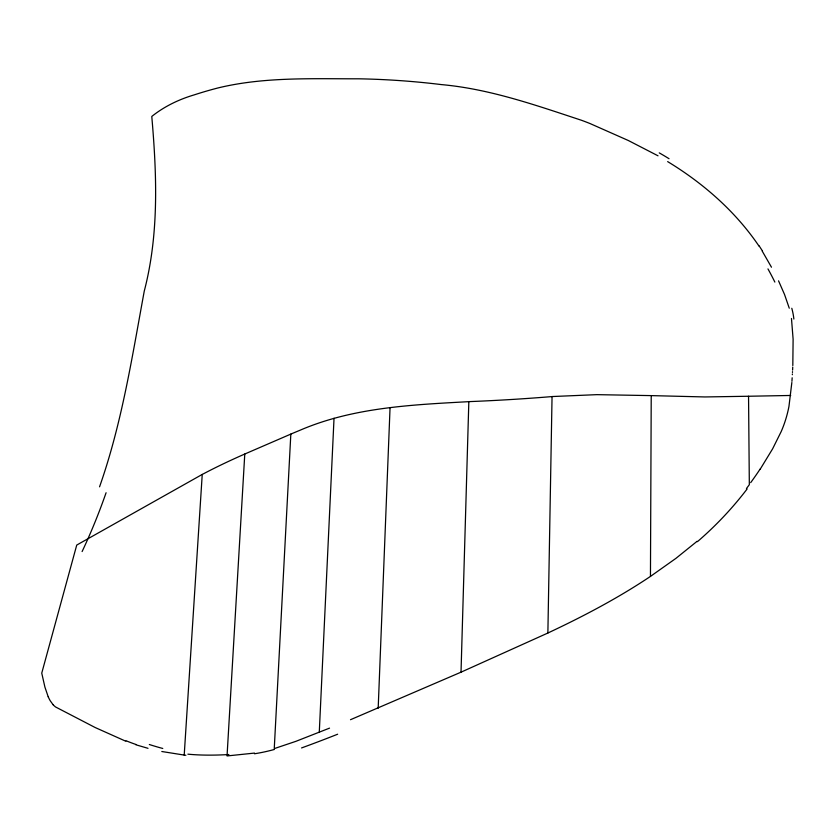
<?xml version="1.0" encoding="UTF-8"?>
<svg xmlns="http://www.w3.org/2000/svg" width="835" height="835" viewBox="0 0 835 835"><rect width="100%" height="100%" fill="white"/><g stroke="black" fill="none" stroke-linecap="round" stroke-linejoin="round"><path stroke-width="1.25" d="M547.875 633.024C583.247 616.418 617.952 598.173 650.455 576.411L651.227 395.613L596.879 394.652L552.05 396.552L547.875 633.024L461.024 672.175L350.502 719.707M461.024 672.175L468.832 401.656C411.655 404.818 352.589 407.397 299.295 430.557A408.712 251.418 -1 0 0 290.83 434.096L244.78 454.021A220.847 40.153 -17.9 0 0 202.3 474.416M378.182 708.226L390.049 407.783M792.812 365.532L793.114 339.208L791.476 318.479M319.283 732.222L334.031 418.241M792.739 367.066L792.592 370.124M290.83 434.085L274.256 748.609L295.809 741.365L329.543 728.13M792.467 372.42L792.509 371.658M792.342 374.717L792.384 373.955M244.78 454.021L227.047 755.946L254.508 753.087M792.164 377.785L791.935 381.313M185.902 755.257L184.211 755.08L202.237 474.426L76.736 545.067L41.75 673.125L44.902 687.069L48.211 696.797M791.851 382.493L788.95 406.457A125.845 107.381 67.7 0 1 781.195 431.559L772.636 448.792L760.257 469.103M99.553 486.826C121.879 423.449 132.139 356.9 144.267 291.081C159.141 234.019 156.813 174.64 151.782 116.441C164.307 106.431 178.961 99.375 194.294 94.856A341.264 222.152 7.2 0 1 217.914 87.967C263.86 76.768 311.716 78.907 358.622 78.803A437.029 238.299 3 0 1 441.318 84.585C489.686 88.917 535.642 105.179 581.452 120.261A278.379 252.953 53.8 0 1 590.063 123.559L628.358 140.52L658.022 155.811M746.448 488.538L749.329 484.697L748.546 396.249L790.714 395.466M697.068 541.32L675.912 558.375L650.455 576.411M748.546 396.249L704.938 396.949L651.227 395.613M184.211 755.08L161.802 751.51M148.014 748.317L135.834 744.768M125.824 741.24L95.148 727.515L55.621 706.995A38.546 22.43 -75.3 0 1 53.116 704.709M667.656 161.604C703.362 183.314 735.384 211.318 758.942 246.001M53.106 704.73L50.277 700.836A57.563 34.089 -73.5 0 1 48.221 696.776M762.282 251.21L771.467 267.21M778.544 280.842L784.524 294.463L789.263 308.198M552.071 396.573A391.772 77.384 -2.1 0 1 468.832 401.635M760.153 469.03A454.355 404.098 53 0 1 750.675 482.651M747.095 488.997A424.316 380.53 29 0 1 697.413 541.685M274.318 749.475A224.688 179.014 -66.4 0 1 254.487 753.765M337.653 734.216A178.179 18.746 -22.9 0 1 301.56 747.941M106.087 492.744A522.449 327.216 89.1 0 1 82.101 551.559M162.773 748.463A560.859 384.862 -71.2 0 1 149.319 744.507M135.969 744.486A428.271 288.419 -62.1 0 1 126.064 740.749M228.853 754.537A194.962 58.46 -15.7 0 1 187.875 754.172M659.253 152.878A262.274 225.972 52.8 0 1 669.044 158.713M759.13 245.876A109.27 79.743 56.7 0 1 762.48 251.095M791.799 308.272A62.719 44.245 53.1 0 1 793.866 319.043M767.96 268.901A183.147 115.491 58.7 0 1 774.849 282.073"/></g></svg>
